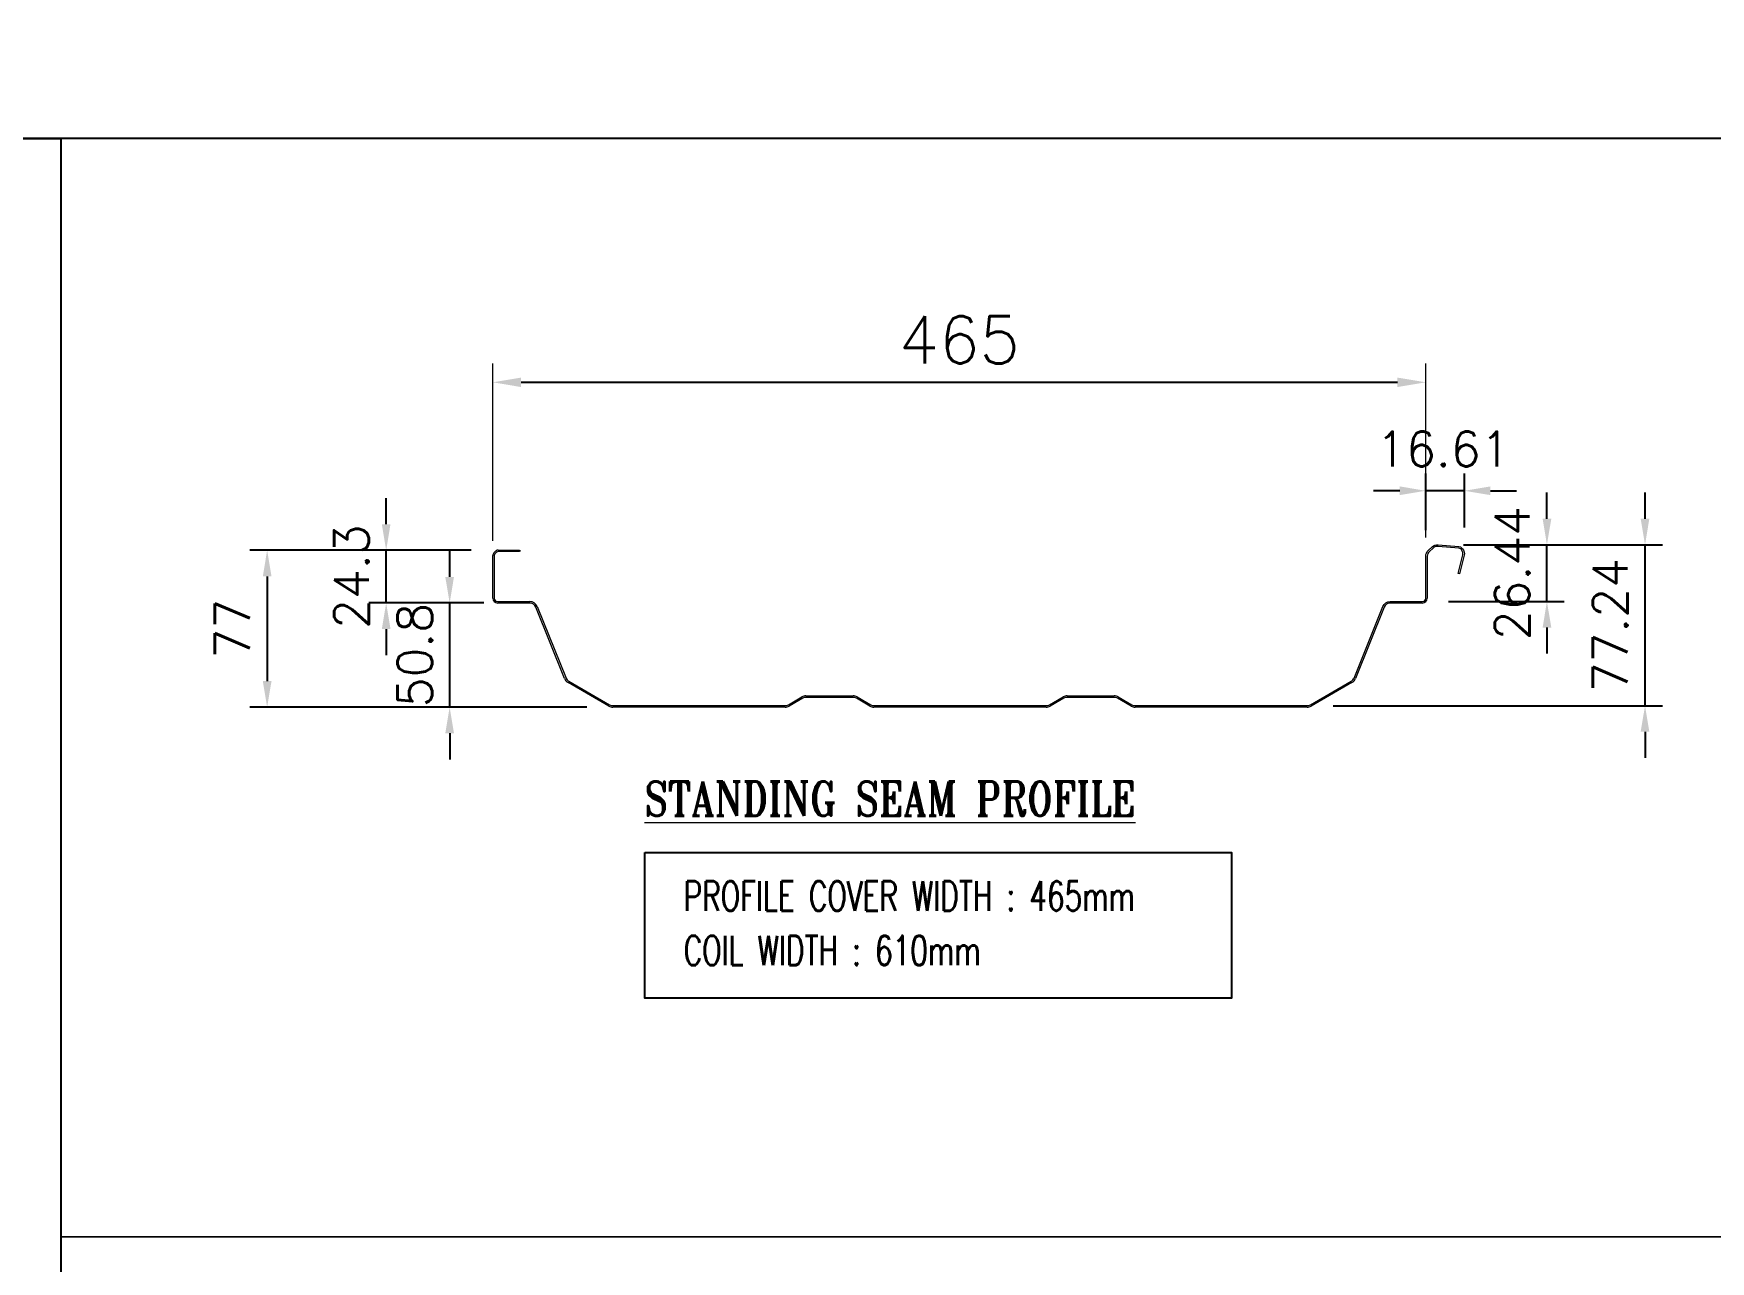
# Model space of a CAD drawing. Header units: millimetres. Extents: x 591978 to 1200763, y 19941 to 205918.
# Drawn here: x 926497 to 948683, y 99651 to 115890 of the extents above; entities that cross this region are included whole.
import ezdxf

# ---------------------------------------------------------------- set-up
doc = ezdxf.new("R2010")
doc.units = ezdxf.units.MM
doc.header["$LTSCALE"] = 790
doc.header["$MEASUREMENT"] = 0
doc.header["$PDMODE"] = 3
for name, color, linetype in [('DIM', 2, 'Continuous'), ('STEEL', 4, 'Continuous'), ('text', 6, 'Continuous')]:
    doc.layers.add(name, color=color, linetype=linetype)
for name, color, linetype, lineweight in [('FRAME', 7, 'Continuous', 9), ('HATCH-2', 9, 'Continuous', 18), ('SHEET', 190, 'Continuous', 13), ('T', 42, 'Continuous', 15)]:
    doc.layers.add(name, color=color, linetype=linetype, lineweight=lineweight)
doc.styles.add('A1', font='ROMANT.shx', dxfattribs={"height": 200})
doc.styles.add('NOTE', font='romans.shx', dxfattribs={"width": 0.8})
doc.styles.add('ROMANS', font='romans.shx')
doc.dimstyles.new('DIM 250', dxfattribs={"dimscale": 250, "dimtxt": 2.5, "dimasz": 1.5, "dimexe": 1, "dimexo": 1, "dimgap": 1, "dimtad": 1, "dimdec": 0, "dimzin": 0, "dimdsep": 46, "dimtxsty": 'ROMANS', "dimcen": 1, "dimdle": 2, "dimclrd": 6, "dimclre": 6, "dimclrt": 3, "dimadec": 0, "dimazin": 0, "dimtfac": 1, "dimtdec": 0, "dimtix": 1, "dimtmove": 2, "dimatfit": 3, "dimfxl": 1, "dimtolj": 1, "dimtzin": 0, "dimlwe": 13, "dimarcsym": 0})
doc.dimstyles.new('PLAN -200', dxfattribs={"dimscale": 230, "dimtxt": 2, "dimasz": 1.5, "dimexe": 1, "dimexo": 1.5, "dimgap": 1, "dimtad": 1, "dimdec": 0, "dimzin": 0, "dimdsep": 46, "dimtxsty": 'ROMANS', "dimcen": 0.09, "dimclrd": 96, "dimclre": 28, "dimclrt": 52, "dimadec": 0, "dimazin": 0, "dimtfac": 0.09, "dimtdec": 0, "dimtix": 1, "dimtmove": 2, "dimatfit": 3, "dimfxl": 1, "dimtolj": 1, "dimtzin": 0, "dimarcsym": 0})

# ---------------------------------------------------------------- blocks, each defined once
blk = doc.blocks.new('*D130')
at = {"color": 6, "lineweight": 13, "transparency": 16777216}
for p, q in [((932572, 109182), (932572, 111528)), ((944916, 109227), (944916, 111528))]:
    blk.add_line(p, q, dxfattribs=at)
at = {"color": 6, "lineweight": -2, "transparency": 16777216}
blk.add_line((932947, 111278), (944541, 111278), dxfattribs=at)
at = {"color": 6, "transparency": 16777216}
for points in [[(932947, 111340), (932947, 111215), (932572, 111278)], [(944541, 111340), (944541, 111215), (944916, 111278)]]:
    blk.add_solid(points, dxfattribs=at)
at = {"layer": 'DEFPOINTS', "color": 0, "transparency": 16777216}
for p in [(944916, 111278), (944916, 108977), (932572, 108932)]:
    blk.add_point(p, dxfattribs=at)
at = {"color": 3, "transparency": 16777216, "insert": (938744, 111840), "char_height": 625, "attachment_point": 5, "style": 'ROMANS'}
blk.add_mtext('\\A1;465', dxfattribs=at)
blk = doc.blocks.new('*D131')
at = {"color": 96, "lineweight": -2, "transparency": 16777216}
for p, q in [((932002, 108704), (932002, 109049)), ((932002, 106981), (932002, 108359)), ((932002, 106636), (932002, 106291))]:
    blk.add_line(p, q, dxfattribs=at)
at = {"color": 28, "lineweight": -2, "transparency": 16777216}
for p, q in [((932453, 108359), (931772, 108359)), ((933816, 106981), (931772, 106981))]:
    blk.add_line(p, q, dxfattribs=at)
at = {"color": 96, "transparency": 16777216}
for points in [[(931944, 108704), (932059, 108704), (932002, 108359)], [(931944, 106636), (932059, 106636), (932002, 106981)]]:
    blk.add_solid(points, dxfattribs=at)
at = {"layer": 'DEFPOINTS', "color": 0, "transparency": 16777216}
for p in [(932002, 108359), (932798, 108359), (934161, 106981)]:
    blk.add_point(p, dxfattribs=at)
at = {"color": 52, "transparency": 16777216, "insert": (931542, 107670), "char_height": 460, "attachment_point": 5, "rotation": 90, "style": 'ROMANS'}
blk.add_mtext('\\A1;50.8', dxfattribs=at)
blk = doc.blocks.new('*D132')
at = {"color": 96, "lineweight": -2, "transparency": 16777216}
for p, q in [((931162, 109401), (931162, 109746)), ((931162, 108359), (931162, 109056)), ((931162, 108014), (931162, 107669))]:
    blk.add_line(p, q, dxfattribs=at)
at = {"color": 28, "lineweight": -2, "transparency": 16777216}
for p, q in [((932280, 109056), (930932, 109056)), ((932291, 108359), (930932, 108359))]:
    blk.add_line(p, q, dxfattribs=at)
at = {"color": 96, "transparency": 16777216}
for points in [[(931104, 109401), (931219, 109401), (931162, 109056)], [(931104, 108014), (931219, 108014), (931162, 108359)]]:
    blk.add_solid(points, dxfattribs=at)
at = {"layer": 'DEFPOINTS', "color": 0, "transparency": 16777216}
for p in [(931162, 109056), (932625, 109056), (932636, 108359)]:
    blk.add_point(p, dxfattribs=at)
at = {"color": 52, "transparency": 16777216, "insert": (930702, 108707), "char_height": 460, "attachment_point": 5, "rotation": 90, "style": 'ROMANS'}
blk.add_mtext('\\A1;24.3', dxfattribs=at)
blk = doc.blocks.new('*D133')
at = {"color": 28, "lineweight": -2, "transparency": 16777216}
for p, q in [((932288, 109056), (929357, 109056)), ((933105, 106981), (929357, 106981))]:
    blk.add_line(p, q, dxfattribs=at)
at = {"color": 96, "lineweight": -2, "transparency": 16777216}
blk.add_line((929587, 108711), (929587, 107326), dxfattribs=at)
at = {"color": 96, "transparency": 16777216}
for points in [[(929530, 108711), (929645, 108711), (929587, 109056)], [(929530, 107326), (929645, 107326), (929587, 106981)]]:
    blk.add_solid(points, dxfattribs=at)
at = {"layer": 'DEFPOINTS', "color": 0, "transparency": 16777216}
for p in [(932633, 109056), (929587, 106981), (933450, 106981)]:
    blk.add_point(p, dxfattribs=at)
at = {"color": 52, "transparency": 16777216, "insert": (929127, 108019), "char_height": 460, "attachment_point": 5, "rotation": 90, "style": 'ROMANS'}
blk.add_mtext('\\A1;77', dxfattribs=at)
blk = doc.blocks.new('*D134')
at = {"color": 28, "lineweight": -2, "transparency": 16777216}
for p, q in [((944916, 109322), (944916, 110073)), ((945427, 109357), (945427, 110073))]:
    blk.add_line(p, q, dxfattribs=at)
at = {"color": 96, "lineweight": -2, "transparency": 16777216}
for p, q in [((944571, 109843), (944226, 109843)), ((945427, 109843), (944916, 109843)), ((945772, 109843), (946117, 109843))]:
    blk.add_line(p, q, dxfattribs=at)
at = {"color": 96, "transparency": 16777216}
for points in [[(944571, 109901), (944571, 109786), (944916, 109843)], [(945772, 109901), (945772, 109786), (945427, 109843)]]:
    blk.add_solid(points, dxfattribs=at)
at = {"layer": 'DEFPOINTS', "color": 0, "transparency": 16777216}
for p in [(944916, 109843), (944916, 108977), (945427, 109012)]:
    blk.add_point(p, dxfattribs=at)
at = {"color": 52, "transparency": 16777216, "insert": (945148, 110395), "char_height": 460, "attachment_point": 5, "style": 'ROMANS'}
blk.add_mtext('\\A1;16.61', dxfattribs=at)
blk = doc.blocks.new('*D127')
at = {"color": 96, "lineweight": -2, "transparency": 16777216}
for p, q in [((946519, 109474), (946519, 109819)), ((946519, 108379), (946519, 109129)), ((946519, 108034), (946519, 107689))]:
    blk.add_line(p, q, dxfattribs=at)
at = {"color": 28, "lineweight": -2, "transparency": 16777216}
for p, q in [((945416, 109129), (946749, 109129)), ((945217, 108379), (946749, 108379))]:
    blk.add_line(p, q, dxfattribs=at)
at = {"color": 96, "transparency": 16777216}
for points in [[(946462, 109474), (946577, 109474), (946519, 109129)], [(946462, 108034), (946577, 108034), (946519, 108379)]]:
    blk.add_solid(points, dxfattribs=at)
at = {"layer": 'DEFPOINTS', "color": 0, "transparency": 16777216}
for p in [(945071, 109129), (946519, 109129), (944872, 108379)]:
    blk.add_point(p, dxfattribs=at)
at = {"color": 52, "transparency": 16777216, "insert": (946059, 108754), "char_height": 460, "attachment_point": 5, "rotation": 90, "style": 'ROMANS'}
blk.add_mtext('\\A1;26.44', dxfattribs=at)
blk = doc.blocks.new('*D128')
at = {"color": 96, "lineweight": -2, "transparency": 16777216}
for p, q in [((947817, 109474), (947817, 109819)), ((947817, 107001), (947817, 109129)), ((947817, 106656), (947817, 106311))]:
    blk.add_line(p, q, dxfattribs=at)
at = {"color": 28, "lineweight": -2, "transparency": 16777216}
for p, q in [((945416, 109129), (948047, 109129)), ((943692, 107001), (948047, 107001))]:
    blk.add_line(p, q, dxfattribs=at)
at = {"color": 96, "transparency": 16777216}
for points in [[(947759, 109474), (947874, 109474), (947817, 109129)], [(947759, 106656), (947874, 106656), (947817, 107001)]]:
    blk.add_solid(points, dxfattribs=at)
at = {"layer": 'DEFPOINTS', "color": 0, "transparency": 16777216}
for p in [(945071, 109129), (947817, 109129), (943347, 107001)]:
    blk.add_point(p, dxfattribs=at)
at = {"color": 52, "transparency": 16777216, "insert": (947357, 108065), "char_height": 460, "attachment_point": 5, "rotation": 90, "style": 'ROMANS'}
blk.add_mtext('\\A1;77.24', dxfattribs=at)

msp = doc.modelspace()

# ---------------------------------------------------------------- linework, layer by layer
for points in [[(912492, 114500.4), (926858.4, 114500.4), (926858.4, 97883.2), (912492, 97883.2)], [(934584, 105059.1), (942344.8, 105059.1), (942344.8, 103131), (934584, 103131)]]:
    msp.add_lwpolyline(points, close=True)
at = {"layer": 'DIM', "ltscale": 3}
msp.add_line((932927.1, 109059.7), (932927.1, 109039.7), dxfattribs=at)
at = {"layer": 'HATCH-2', "ltscale": 3}
msp.add_lwpolyline([(926858.4, 114500.4), (949703.5, 114500.4), (949703.5, 99976.4), (926858.4, 99976.4)], close=True, dxfattribs=at)
at = {"layer": 'SHEET', "color": 6}
for p, q in [((932572.2, 108422), (932572.2, 108986.4)), ((932587.5, 109023.4), (932608.5, 109044.3)), ((932592.1, 108986.4), (932592.1, 108422)), ((932622.6, 109030.2), (932601.6, 109009.3)), ((932645.5, 109059.7), (932927.1, 109059.7)), ((932927.1, 109039.7), (932645.5, 109039.7)), ((944935.5, 108977.1), (944935.5, 108422)), ((945013, 109085.9), (944963.4, 109040.5)), ((945353.3, 109084.2), (945078.6, 109108.2)), ((945343.7, 108748.3), (945405.8, 108997.3)), ((945404.3, 109025.4), (945394.4, 109052.6)), ((945363.1, 108743.4), (945343.7, 108748.3)), ((932635.5, 108378.6), (933060.8, 108378.6)), ((933060.8, 108358.6), (932635.5, 108358.6)), ((933522.5, 107359.5), (933140.6, 108304.8)), ((933159.1, 108312.3), (933541.1, 107367)), ((944367, 108304.8), (943985.1, 107359.5)), ((944872.2, 108358.6), (944446.8, 108358.6)), ((934107.9, 106995.6), (933567.8, 107307.4)), ((933577.8, 107324.7), (934117.9, 107012.9)), ((943389.8, 107012.9), (943929.8, 107324.7)), ((943939.8, 107307.4), (943399.7, 106995.6)), ((934160.9, 107001.4), (936440, 107001.4)), ((936440, 106981.4), (934160.9, 106981.4)), ((936483.1, 107012.9), (936662.7, 107116.6)), ((936672.7, 107099.3), (936493.1, 106995.6)), ((936715.7, 107130.8), (937340.1, 107130.8)), ((937340.1, 107110.8), (936715.7, 107110.8)), ((937562.8, 106995.6), (937383.1, 107099.3)), ((937393.1, 107116.6), (937572.8, 107012.9)), ((937615.8, 107001.4), (939894.9, 107001.4)), ((939894.9, 106981.4), (937615.8, 106981.4)), ((939938, 107012.9), (940117.6, 107116.6)), ((940127.6, 107099.3), (939948, 106995.6)), ((940170.6, 107130.8), (940795, 107130.8)), ((940795, 107110.8), (940170.6, 107110.8)), ((941017.7, 106995.6), (940838.1, 107099.3)), ((940848, 107116.6), (941027.7, 107012.9)), ((941070.7, 107001.4), (943346.7, 107001.4)), ((943346.7, 106981.4), (941070.7, 106981.4))]:
    msp.add_line(p, q, dxfattribs=at)
msp.add_lwpolyline([(943966.6, 107367), (944348.5, 108312.3, -0.3057307), (944446.8, 108378.6), (944872.2, 108378.6, 0.4142136), (944915.5, 108422), (944915.5, 108977.1, -0.2102774), (944949.9, 109055.2), (944999.5, 109100.7, -0.2102774), (945080.4, 109128.1), (945355.1, 109104.1, -0.2914734), (945413.2, 109059.5), (945423.1, 109032.2, -0.149451), (945425.2, 108992.4), (945363.1, 108743.4)], format="xyb", dxfattribs=at)
for centre, radius, start, end in [((932624.5, 108986.4), 52.3, 135, 180), ((932624.5, 108986.4), 32.4, 135, 180), ((932645.5, 109007.3), 52.3, 90, 135), ((932645.5, 109007.3), 32.4, 90, 135), ((945021.6, 108977.1), 86.1, 132.5, 180), ((945071.1, 109022.5), 86.1, 85, 132.5), ((945349.1, 109036.2), 48.2, 20, 85), ((945359, 109008.9), 48.2, 346, 20), ((932635.5, 108422), 63.3, 180, 270), ((932635.5, 108422), 43.4, 180, 270), ((933060.8, 108272.5), 106, 22, 90), ((933060.8, 108272.5), 86.1, 22, 90), ((944446.8, 108272.5), 86.1, 90, 158), ((944872.2, 108422), 63.3, 270, 0), ((933620.9, 107399.2), 106, 202, 240), ((933620.9, 107399.2), 86.1, 202, 240), ((943886.8, 107399.2), 86.1, 300, 338), ((943886.8, 107399.2), 106, 300, 338), ((934160.9, 107087.4), 106, 240, 270), ((934160.9, 107087.4), 86.1, 240, 270), ((936440, 107087.4), 86.1, 270, 300), ((936440, 107087.4), 106, 270, 300), ((936715.7, 107024.8), 106, 90, 120), ((936715.7, 107024.8), 86.1, 90, 120), ((937340.1, 107024.8), 106, 60, 90), ((937340.1, 107024.8), 86.1, 60, 90), ((937615.8, 107087.4), 106, 240, 270), ((937615.8, 107087.4), 86.1, 240, 270), ((939894.9, 107087.4), 86.1, 270, 300), ((939894.9, 107087.4), 106, 270, 300), ((940170.6, 107024.8), 106, 90, 120), ((940170.6, 107024.8), 86.1, 90, 120), ((940795, 107024.8), 106, 60, 90), ((940795, 107024.8), 86.1, 60, 90), ((941070.7, 107087.4), 106, 240, 270), ((941070.7, 107087.4), 86.1, 240, 270), ((943346.7, 107087.4), 86.1, 270, 300), ((943346.7, 107087.4), 106, 269.99982, 299.99995)]:
    msp.add_arc(centre, radius, start, end, dxfattribs=at)
at = {"layer": 'STEEL', "color": 7}
msp.add_lwpolyline([(912492, 151692.7), (974672, 151692.7), (974672, 114500.4), (912492, 114500.4)], close=True, dxfattribs=at)
at = {"layer": 'T', "ltscale": 3}
msp.add_lwpolyline([(926858.4, 99976.4), (949703.5, 99976.4), (949703.5, 81140.7), (926858.4, 81140.7)], close=True, dxfattribs=at)

# ---------------------------------------------------------------- texts
at = {"layer": 'FRAME', "color": 1, "style": 'A1', "width": 0.8}
msp.add_text('%%USTANDING SEAM PROFILE', height=450.048, dxfattribs=at).set_placement((934580.1, 105546.3))
at = {"layer": 'text', "linetype": 'Continuous', "style": 'NOTE', "width": 0.7}
for s, p in [('PROFILE COVER WIDTH : 465mm', (935098.7, 104289.2)), ('COIL WIDTH : 610mm', (935098.7, 103568.9))]:
    msp.add_text(s, height=388.841, dxfattribs=at).set_placement(p)

# ---------------------------------------------------------------- dimensions: what is measured, and where the dimension line sits
at = {"color": 1}
dim = msp.add_linear_dim(base=(944915.5, 111278), p1=(932572.2, 108931.6), p2=(944915.5, 108977.1), text='465', dimstyle='DIM 250', dxfattribs=at)
dim.commit()
dim.dimension.update_dxf_attribs({"geometry": '*D130', "text_midpoint": (938743.9, 111840.5)})
dim = msp.add_linear_dim(base=(944915.5, 109843.4), p1=(945427.1, 109012.5), p2=(944915.5, 108977.1), text='16.61', dimstyle='PLAN -200')
dim.commit()
dim.dimension.update_dxf_attribs({"geometry": '*D134', "text_midpoint": (945147.7, 110394.6), "dimtype": 128})
for base, p1, p2, text, picture, middle in [((931161.7, 109055.7), (932635.5, 108358.6), (932625.4, 109055.7), '24.3', '*D132', (930701.7, 108707.1)), ((947816.9, 109128.5), (943346.7, 107001.4), (945071.1, 109128.5), '77.24', '*D128', (947356.9, 108064.9)), ((946519, 109128.5), (944872.2, 108378.6), (945071.1, 109128.5), '26.44', '*D127', (946059, 108753.5)), ((929587.2, 106981.4), (932632.5, 109055.7), (933450.5, 106981.4), '77', '*D133', (929127.2, 108018.5)), ((932001.9, 108358.6), (934160.9, 106981.4), (932798, 108358.6), '50.8', '*D131', (931541.9, 107670))]:
    dim = msp.add_linear_dim(base=base, p1=p1, p2=p2, angle=90, text=text, dimstyle='PLAN -200')
    dim.commit()
    dim.dimension.update_dxf_attribs({"geometry": picture, "text_midpoint": middle})

doc.saveas('drawing.dxf')
